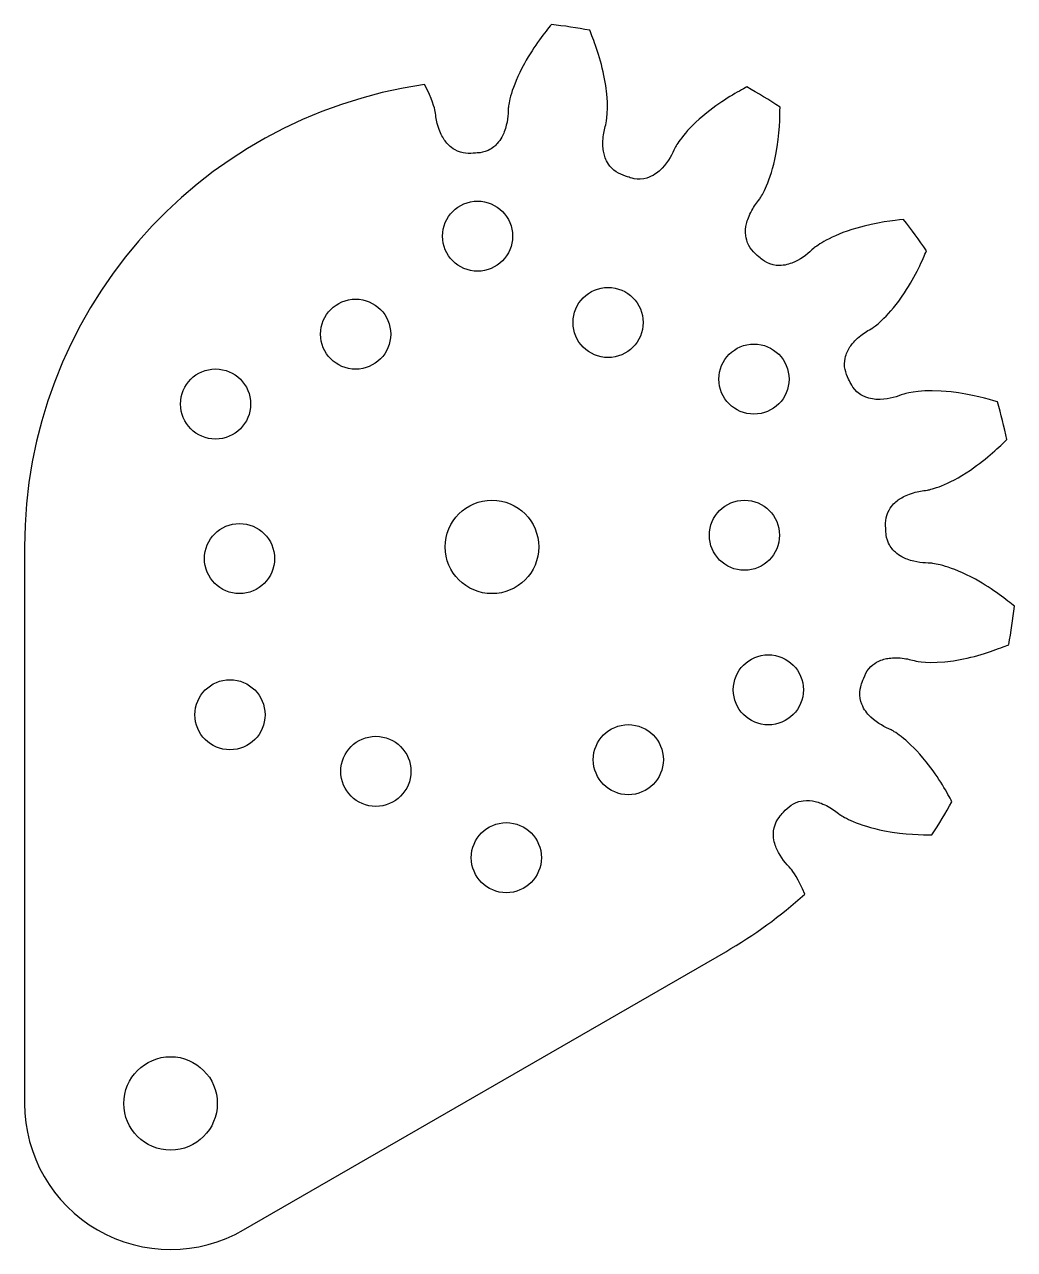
# Model space of a CAD drawing. Header units: millimetres. Extents: x 0 to 33.9, y -5 to 36.9.
import ezdxf

# ---------------------------------------------------------------- set-up
doc = ezdxf.new("R2010")
doc.units = ezdxf.units.MM

msp = doc.modelspace()

# ---------------------------------------------------------------- linework, layer by layer
msp.add_lwpolyline([(13.696, 34.886, 0.372498), (0, 19.053), (0, 0, 0.57735), (7.5, -4.33), (24, 5.196, 0.0525), (26.71, 7.166)], format="xyb")
for centre, radius in [((15.508, 29.691), 1.2), ((19.974, 26.736), 1.2), ((11.333, 26.336), 1.2), ((24.967, 24.798), 1.2), ((6.54, 23.945), 1.2), ((16, 19.053), 1.6), ((24.641, 19.452), 1.2), ((7.359, 18.653), 1.2), ((25.46, 14.16), 1.2), ((7.033, 13.307), 1.2), ((20.667, 11.769), 1.2), ((12.026, 11.369), 1.2), ((16.492, 8.414), 1.2), ((5, 0), 1.6)]:
    msp.add_circle(centre, radius)
for start, end in [(79.2849, 83.5151), (56.7849, 61.0151), (34.2849, 38.5151), (11.7849, 16.0151), (349.2849, 353.5151), (326.7849, 331.0151)]:
    msp.add_arc((16, 19.053), 18, start, end)
for points, knots in [([(18.033, 36.937), (17.834, 36.693), (17.453, 36.227), (16.643, 34.752), (16.575, 34.215), (16.558, 34.078)], [0, 0, 0, 0, 0.0945408, 0.0945408, 0.222447, 0.222447, 0.222447, 0.222447]), ([(19.91, 33.571), (19.934, 33.707), (20.028, 34.24), (19.69, 35.888), (19.465, 36.447), (19.347, 36.739)], [0, 0, 0, 0, 0.04150182, 0.04150182, 0.07217754, 0.07217754, 0.07217754, 0.07217754]), ([(24.722, 34.798), (24.445, 34.649), (23.915, 34.363), (22.602, 33.311), (22.334, 32.841), (22.265, 32.721)], [0, 0, 0, 0, 0.0945408, 0.0945408, 0.222447, 0.222447, 0.222447, 0.222447]), ([(16.558, 34.078), (16.55, 33.842), (16.54, 33.573), (16.381, 33.159), (16.311, 33.005), (16.121, 32.794), (16.02, 32.697), (15.731, 32.56), (15.609, 32.547), (15.447, 32.536), (15.144, 32.497), (14.782, 32.607), (14.678, 32.675), (14.491, 32.822), (14.404, 32.931), (14.27, 33.145), (14.201, 33.293), (14.096, 33.652), (14.079, 33.784), (14.057, 33.962)], [0, 0, 0, 0, 0.0707808, 0.0707808, 0.0948188, 0.0948188, 0.106281, 0.106281, 0.1174125, 0.1174125, 0.1305427, 0.1305427, 0.1388395, 0.1388395, 0.1536043, 0.1536043, 0.1700982, 0.1700982, 0.1851831, 0.1851831, 0.1851831, 0.1851831]), ([(25.168, 30.969), (25.243, 31.086), (25.533, 31.542), (25.852, 33.195), (25.857, 33.797), (25.86, 34.112)], [0, 0, 0, 0, 0.04150182, 0.04150182, 0.07217754, 0.07217754, 0.07217754, 0.07217754]), ([(22.265, 32.721), (22.167, 32.506), (22.056, 32.26), (21.75, 31.939), (21.626, 31.824), (21.371, 31.701), (21.24, 31.651), (20.921, 31.634), (20.803, 31.669), (20.649, 31.721), (20.354, 31.801), (20.061, 32.041), (19.992, 32.144), (19.875, 32.351), (19.837, 32.486), (19.795, 32.734), (19.788, 32.898), (19.828, 33.269), (19.863, 33.398), (19.91, 33.571)], [0, 0, 0, 0, 0.0707808, 0.0707808, 0.0948188, 0.0948188, 0.106281, 0.106281, 0.1174125, 0.1174125, 0.1305427, 0.1305427, 0.1388395, 0.1388395, 0.1536043, 0.1536043, 0.1700982, 0.1700982, 0.1851831, 0.1851831, 0.1851831, 0.1851831]), ([(27.019, 29.283), (26.846, 29.121), (26.649, 28.938), (26.244, 28.758), (26.086, 28.698), (25.802, 28.683), (25.662, 28.687), (25.361, 28.793), (25.265, 28.871), (25.143, 28.978), (24.901, 29.164), (24.723, 29.498), (24.698, 29.62), (24.669, 29.856), (24.685, 29.995), (24.742, 30.24), (24.798, 30.394), (24.977, 30.722), (25.059, 30.827), (25.168, 30.969)], [0, 0, 0, 0, 0.0707808, 0.0707808, 0.0948188, 0.0948188, 0.106281, 0.106281, 0.1174125, 0.1174125, 0.1305427, 0.1305427, 0.1388395, 0.1388395, 0.1536043, 0.1536043, 0.1700982, 0.1700982, 0.1851831, 0.1851831, 0.1851831, 0.1851831]), ([(30.084, 30.262), (29.77, 30.23), (29.172, 30.169), (27.556, 29.699), (27.128, 29.367), (27.019, 29.283)], [0, 0, 0, 0, 0.0945408, 0.0945408, 0.222447, 0.222447, 0.222447, 0.222447]), ([(29.031, 26.553), (29.144, 26.633), (29.587, 26.943), (30.514, 28.348), (30.749, 28.902), (30.872, 29.192)], [0, 0, 0, 0, 0.04150182, 0.04150182, 0.07217754, 0.07217754, 0.07217754, 0.07217754]), ([(30.095, 24.287), (29.874, 24.204), (29.622, 24.11), (29.178, 24.099), (29.009, 24.105), (28.742, 24.199), (28.614, 24.256), (28.376, 24.47), (28.317, 24.578), (28.245, 24.723), (28.093, 24.988), (28.056, 25.365), (28.08, 25.487), (28.143, 25.716), (28.211, 25.838), (28.357, 26.043), (28.468, 26.164), (28.759, 26.398), (28.875, 26.464), (29.031, 26.553)], [0, 0, 0, 0, 0.0707808, 0.0707808, 0.0948188, 0.0948188, 0.106281, 0.106281, 0.1174125, 0.1174125, 0.1305427, 0.1305427, 0.1388395, 0.1388395, 0.1536043, 0.1536043, 0.1700982, 0.1700982, 0.1851831, 0.1851831, 0.1851831, 0.1851831]), ([(33.301, 24.019), (33, 24.109), (32.423, 24.282), (30.75, 24.466), (30.228, 24.324), (30.095, 24.287)], [0, 0, 0, 0, 0.0945408, 0.0945408, 0.222447, 0.222447, 0.222447, 0.222447]), ([(30.909, 20.996), (31.044, 21.026), (31.573, 21.143), (32.966, 22.086), (33.396, 22.508), (33.621, 22.729)], [0, 0, 0, 0, 0.04150182, 0.04150182, 0.07217754, 0.07217754, 0.07217754, 0.07217754]), ([(31.025, 18.495), (30.789, 18.503), (30.52, 18.512), (30.106, 18.671), (29.952, 18.742), (29.741, 18.931), (29.645, 19.033), (29.507, 19.321), (29.494, 19.443), (29.483, 19.605), (29.444, 19.908), (29.554, 20.271), (29.623, 20.374), (29.769, 20.562), (29.879, 20.649), (30.092, 20.782), (30.241, 20.852), (30.599, 20.956), (30.731, 20.973), (30.909, 20.996)], [0, 0, 0, 0, 0.0707808, 0.0707808, 0.0948188, 0.0948188, 0.106281, 0.106281, 0.1174125, 0.1174125, 0.1305427, 0.1305427, 0.1388395, 0.1388395, 0.1536043, 0.1536043, 0.1700982, 0.1700982, 0.1851831, 0.1851831, 0.1851831, 0.1851831]), ([(33.885, 17.02), (33.641, 17.219), (33.174, 17.599), (31.699, 18.41), (31.162, 18.477), (31.025, 18.495)], [0, 0, 0, 0, 0.0945408, 0.0945408, 0.222447, 0.222447, 0.222447, 0.222447]), ([(30.518, 15.142), (30.654, 15.118), (31.187, 15.024), (32.836, 15.362), (33.394, 15.588), (33.686, 15.706)], [0, 0, 0, 0, 0.04150182, 0.04150182, 0.07217754, 0.07217754, 0.07217754, 0.07217754]), ([(29.668, 12.787), (29.453, 12.885), (29.208, 12.997), (28.887, 13.302), (28.771, 13.426), (28.649, 13.682), (28.599, 13.813), (28.582, 14.132), (28.617, 14.25), (28.668, 14.404), (28.748, 14.698), (28.989, 14.991), (29.092, 15.06), (29.299, 15.178), (29.433, 15.216), (29.681, 15.258), (29.845, 15.265), (30.216, 15.225), (30.345, 15.189), (30.518, 15.142)], [0, 0, 0, 0, 0.0707808, 0.0707808, 0.0948188, 0.0948188, 0.106281, 0.106281, 0.1174125, 0.1174125, 0.1305427, 0.1305427, 0.1388395, 0.1388395, 0.1536043, 0.1536043, 0.1700982, 0.1700982, 0.1851831, 0.1851831, 0.1851831, 0.1851831]), ([(31.745, 10.33), (31.596, 10.608), (31.311, 11.138), (30.258, 12.451), (29.788, 12.719), (29.668, 12.787)], [0, 0, 0, 0, 0.0945408, 0.0945408, 0.222447, 0.222447, 0.222447, 0.222447]), ([(26.23, 8.034), (26.069, 8.206), (25.885, 8.403), (25.705, 8.808), (25.646, 8.967), (25.631, 9.25), (25.634, 9.39), (25.741, 9.692), (25.818, 9.787), (25.925, 9.91), (26.111, 10.151), (26.446, 10.33), (26.567, 10.354), (26.803, 10.383), (26.942, 10.367), (27.188, 10.311), (27.342, 10.255), (27.669, 10.076), (27.775, 9.994), (27.917, 9.884)], [0, 0, 0, 0, 0.0707808, 0.0707808, 0.0948188, 0.0948188, 0.106281, 0.106281, 0.1174125, 0.1174125, 0.1305427, 0.1305427, 0.1388395, 0.1388395, 0.1536043, 0.1536043, 0.1700982, 0.1700982, 0.1851831, 0.1851831, 0.1851831, 0.1851831]), ([(27.917, 9.884), (28.033, 9.81), (28.49, 9.519), (30.142, 9.201), (30.744, 9.195), (31.059, 9.192)], [0, 0, 0, 0, 0.04150182, 0.04150182, 0.07217754, 0.07217754, 0.07217754, 0.07217754])]:
    msp.add_open_spline(points, degree=3, knots=knots)
for points in [[(14.057, 33.962), (14.034, 34.064), (13.962, 34.389), (13.696, 34.886)], [(26.71, 7.166), (26.498, 7.688), (26.294, 7.951), (26.23, 8.034)]]:
    msp.add_open_spline(points, degree=3)

doc.saveas('drawing.dxf')
